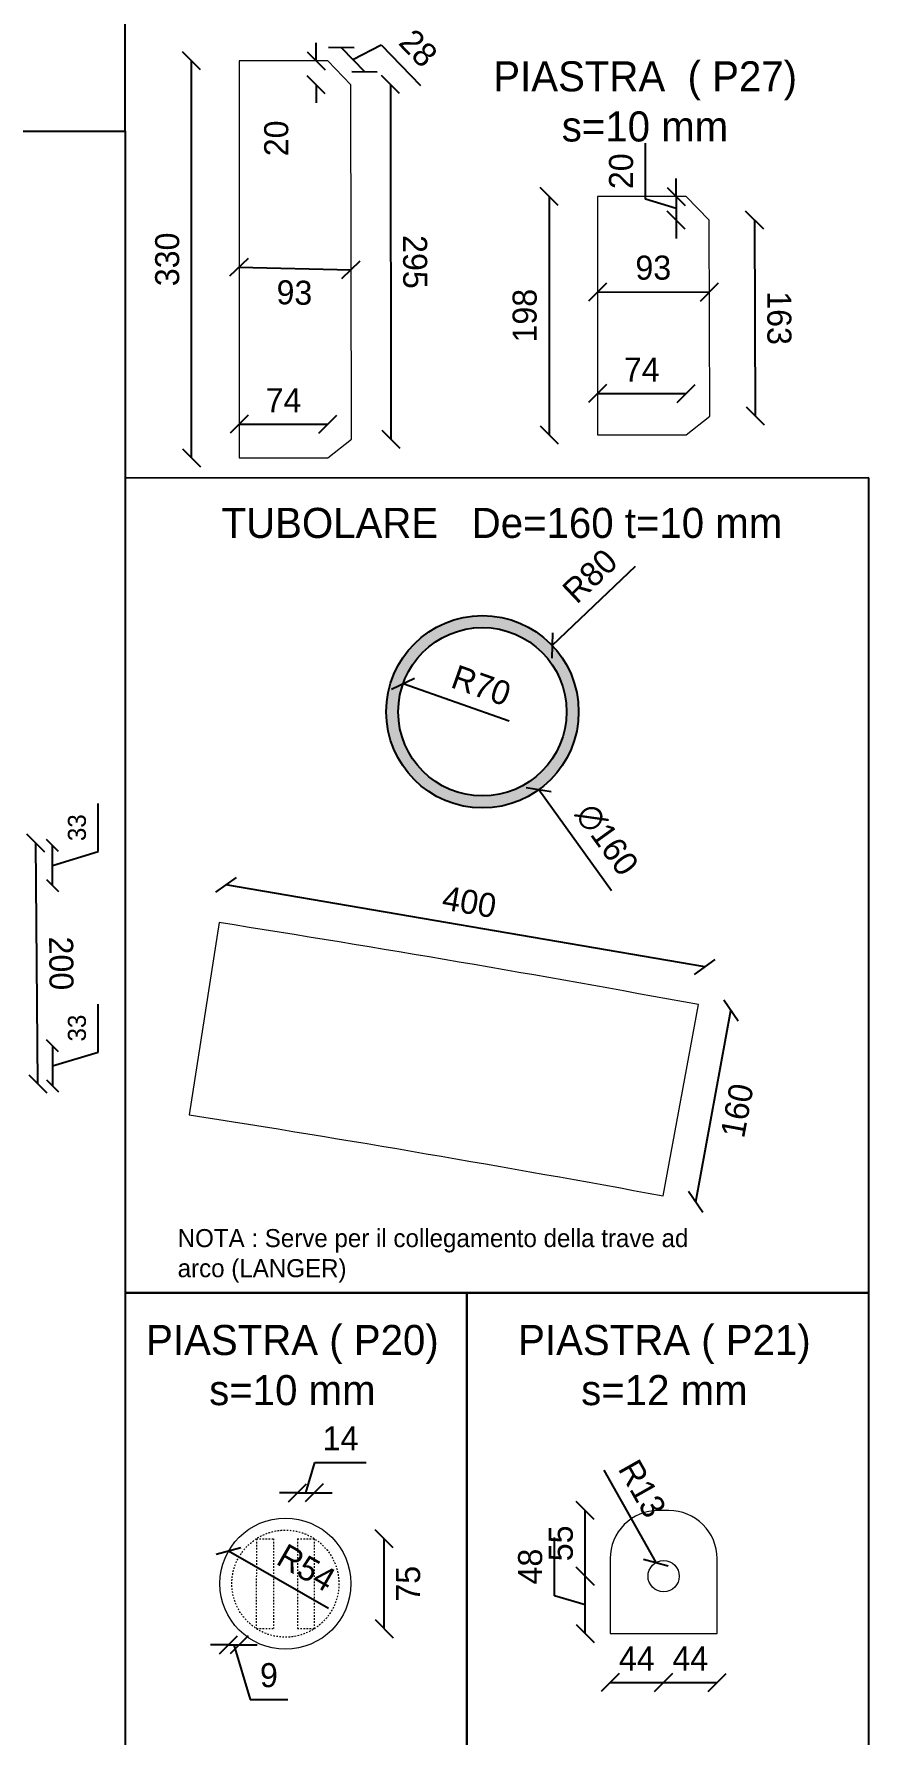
# Model space of a CAD drawing. Header units: millimetres. Extents: x -6949 to 549764, y -83146 to 127128.
# Drawn here: x 21774 to 22469, y -45628 to -44215 of the extents above; entities that cross this region are included whole.
import ezdxf

# ---------------------------------------------------------------- set-up
doc = ezdxf.new("R2010")
doc.units = ezdxf.units.MM
doc.linetypes.add('Tratto', pattern=[6.35, 3.175, -3.175])
for name, color, linetype, lineweight in [('piastra', 6, 'Continuous', 18), ('SEZIONI acciaio - Steel sections', 7, 'Continuous', 25), ('tratteggio', 253, 'Tratto', 15)]:
    doc.layers.add(name, color=color, linetype=linetype, lineweight=lineweight)
doc.layers.add('quote', color=7, linetype='Continuous', lineweight=5, true_color=0x383838)
doc.styles.get("Standard").update_dxf_attribs({"font": ''})
doc.styles.get('Standard').set_extended_font_data('Bahnschrift Light')
doc.dimstyles.new('Q 1_10', dxfattribs={"dimtxt": 15, "dimasz": 10, "dimexe": 0.18, "dimexo": 0.0625, "dimgap": 10, "dimtad": 2, "dimdec": 0, "dimzin": 0, "dimdsep": 46, "dimtxsty": 'Standard', "dimblk": 'OBLIQUE', "dimcen": 0, "dimse1": 1, "dimse2": 1, "dimadec": 0, "dimazin": 0, "dimtfac": 1, "dimtdec": 0, "dimtofl": 0, "dimtmove": 1, "dimatfit": 3, "dimfxl": 1, "dimtolj": 1, "dimtzin": 0, "dimarcsym": 1})
doc.dimstyles.new('Q 1_15', dxfattribs={"dimtxt": 20, "dimasz": 15, "dimexe": 0.18, "dimexo": 0.0625, "dimgap": 10, "dimtad": 2, "dimdec": 0, "dimzin": 0, "dimdsep": 46, "dimtxsty": 'Standard', "dimblk": 'OBLIQUE', "dimcen": 0, "dimse1": 1, "dimse2": 1, "dimadec": 0, "dimazin": 0, "dimtfac": 1, "dimtdec": 0, "dimtofl": 0, "dimtmove": 1, "dimatfit": 3, "dimfxl": 1, "dimtolj": 1, "dimtzin": 0, "dimarcsym": 1})

# ---------------------------------------------------------------- blocks, each defined once
blk = doc.blocks.new('_Oblique')
at = {"color": 0, "linetype": 'ByBlock', "lineweight": -2}
blk.add_line((-0.5, -0.5), (0.5, 0.5), dxfattribs=at)
blk = doc.blocks.new('*D703')
at = {"layer": 'Defpoints', "color": 0, "transparency": 16777216}
for p in [(21721, -44888.2), (21775.9, -44887.7), (21722.6, -45088.2)]:
    blk.add_point(p, dxfattribs=at)
at = {"layer": 'quote', "color": 0, "lineweight": -2, "transparency": 16777216}
blk.add_line((21777.6, -45087.7), (21775.9, -44887.7), dxfattribs=at)
at = {"layer": 'quote', "color": 0, "lineweight": -2, "transparency": 16777216, "xscale": 15, "yscale": 15, "zscale": 15}
for p, rotation in [((21775.9, -44887.7), 90.46427835478065), ((21777.6, -45087.7), 270.4642783547806)]:
    blk.add_blockref('_Oblique', p, dxfattribs=dict(at, rotation=rotation))
at = {"layer": 'quote', "color": 0, "transparency": 16777216, "insert": (21797, -44987.6), "char_height": 20, "attachment_point": 5, "rotation": 270.4643}
blk.add_mtext('\\A1;200', dxfattribs=at)
blk = doc.blocks.new('*D1119')
at = {"layer": 'Defpoints', "color": 0, "transparency": 16777216}
for p in [(21721.8, -44889.6), (21789.7, -44889.6), (21688.7, -44922.8)]:
    blk.add_point(p, dxfattribs=at)
at = {"layer": 'quote', "color": 0, "lineweight": -2, "transparency": 16777216}
for p, q in [((21827.9, -44894.7), (21827.9, -44854.8)), ((21789.7, -44922.8), (21789.7, -44889.6)), ((21789.7, -44906.2), (21827.9, -44894.7))]:
    blk.add_line(p, q, dxfattribs=at)
at = {"layer": 'quote', "color": 0, "lineweight": -2, "transparency": 16777216, "xscale": 10, "yscale": 10, "zscale": 10}
for p, rotation in [((21789.7, -44889.6), 90), ((21789.7, -44922.8), 270)]:
    blk.add_blockref('_Oblique', p, dxfattribs=dict(at, rotation=rotation))
at = {"layer": 'quote', "color": 0, "transparency": 16777216, "insert": (21810.2, -44874.8), "char_height": 15, "attachment_point": 5, "rotation": 90}
blk.add_mtext('\\A1;33', dxfattribs=at)
blk = doc.blocks.new('*D1120')
at = {"layer": 'Defpoints', "color": 0, "transparency": 16777216}
for p in [(21688.7, -45056.2), (21721.8, -45089.5), (21789.7, -45089.5)]:
    blk.add_point(p, dxfattribs=at)
at = {"layer": 'quote', "color": 0, "lineweight": -2, "transparency": 16777216}
for p, q in [((21827.9, -45061.4), (21827.9, -45021.4)), ((21789.7, -45056.2), (21789.7, -45089.5)), ((21789.7, -45072.9), (21827.9, -45061.4))]:
    blk.add_line(p, q, dxfattribs=at)
at = {"layer": 'quote', "color": 0, "lineweight": -2, "transparency": 16777216, "xscale": 10, "yscale": 10, "zscale": 10}
for p, rotation in [((21789.7, -45056.2), 90), ((21789.7, -45089.5), 270)]:
    blk.add_blockref('_Oblique', p, dxfattribs=dict(at, rotation=rotation))
at = {"layer": 'quote', "color": 0, "transparency": 16777216, "insert": (21810.2, -45041.4), "char_height": 15, "attachment_point": 5, "rotation": 90}
blk.add_mtext('\\A1;33', dxfattribs=at)
blk = doc.blocks.new('*D1952')
at = {"layer": 'Defpoints', "color": 0, "transparency": 16777216}
for p in [(21933.9, -44922.4), (21928.5, -44953.7), (22327, -45021.9)]:
    blk.add_point(p, dxfattribs=at)
at = {"layer": 'quote', "color": 0, "lineweight": -2, "transparency": 16777216}
blk.add_line((22332.3, -44990.6), (21933.9, -44922.4), dxfattribs=at)
at = {"layer": 'quote', "color": 0, "lineweight": -2, "transparency": 16777216, "xscale": 15, "yscale": 15, "zscale": 15}
for p, rotation in [((21933.9, -44922.4), 170.2883462532992), ((22332.3, -44990.6), 350.2883462532992)]:
    blk.add_blockref('_Oblique', p, dxfattribs=dict(at, rotation=rotation))
at = {"layer": 'quote', "color": 0, "transparency": 16777216, "insert": (22136.5, -44936.6), "char_height": 20, "attachment_point": 5, "rotation": 350.2883}
blk.add_mtext('\\A1;400', dxfattribs=at)
blk = doc.blocks.new('*D1953')
at = {"layer": 'Defpoints', "color": 0, "transparency": 16777216}
for p in [(22327, -45021.9), (22354.1, -45026.9), (22297.6, -45180.8)]:
    blk.add_point(p, dxfattribs=at)
at = {"layer": 'quote', "color": 0, "lineweight": -2, "transparency": 16777216}
blk.add_line((22324.8, -45185.8), (22354.1, -45026.9), dxfattribs=at)
at = {"layer": 'quote', "color": 0, "lineweight": -2, "transparency": 16777216, "xscale": 15, "yscale": 15, "zscale": 15}
for p, rotation in [((22354.1, -45026.9), 79.53637928486548), ((22324.8, -45185.8), 259.5363792848655)]:
    blk.add_blockref('_Oblique', p, dxfattribs=dict(at, rotation=rotation))
at = {"layer": 'quote', "color": 0, "transparency": 16777216, "insert": (22359.3, -45110), "char_height": 20, "attachment_point": 5, "rotation": 79.5364}
blk.add_mtext('\\A1;160', dxfattribs=at)
blk = doc.blocks.new('*D1954')
at = {"layer": 'Defpoints', "color": 0, "transparency": 16777216}
for p in [(22100.7, -44713.5), (22194.2, -44843.4)]:
    blk.add_point(p, dxfattribs=at)
at = {"layer": 'quote', "color": 0, "lineweight": -2, "transparency": 16777216}
blk.add_line((22254.6, -44927.3), (22194.2, -44843.4), dxfattribs=at)
at = {"layer": 'quote', "color": 0, "lineweight": -2, "transparency": 16777216, "xscale": 15, "yscale": 15, "zscale": 15, "rotation": 125.7578239047373}
blk.add_blockref('_Oblique', (22194.2, -44843.4), dxfattribs=at)
at = {"layer": 'quote', "color": 0, "transparency": 16777216, "insert": (22250.9, -44884.7), "char_height": 20, "attachment_point": 5, "rotation": 305.7578}
blk.add_mtext('\\A1;∅160', dxfattribs=at)
blk = doc.blocks.new('*D1955')
at = {"layer": 'Defpoints', "color": 0, "transparency": 16777216}
for p in [(22081.4, -44755.2), (22147.4, -44778.4)]:
    blk.add_point(p, dxfattribs=at)
at = {"layer": 'quote', "color": 0, "lineweight": -2, "transparency": 16777216}
blk.add_line((22169.6, -44786.3), (22081.4, -44755.2), dxfattribs=at)
at = {"layer": 'quote', "color": 0, "lineweight": -2, "transparency": 16777216, "xscale": 15, "yscale": 15, "zscale": 15, "rotation": 160.5793842666303}
blk.add_blockref('_Oblique', (22081.4, -44755.2), dxfattribs=at)
at = {"layer": 'quote', "color": 0, "transparency": 16777216, "insert": (22146.4, -44756.6), "char_height": 20, "attachment_point": 5, "rotation": 340.5794}
blk.add_mtext('\\A1;R70', dxfattribs=at)
blk = doc.blocks.new('*D1956')
at = {"layer": 'Defpoints', "color": 0, "transparency": 16777216}
for p in [(22205.4, -44723.3), (22147.4, -44778.4)]:
    blk.add_point(p, dxfattribs=at)
at = {"layer": 'quote', "color": 0, "lineweight": -2, "transparency": 16777216}
blk.add_line((22274.4, -44657.7), (22205.4, -44723.3), dxfattribs=at)
at = {"layer": 'quote', "color": 0, "lineweight": -2, "transparency": 16777216, "xscale": 15, "yscale": 15, "zscale": 15, "rotation": 223.5548072611472}
blk.add_blockref('_Oblique', (22205.4, -44723.3), dxfattribs=at)
at = {"layer": 'quote', "color": 0, "transparency": 16777216, "insert": (22236.8, -44665.5), "char_height": 20, "attachment_point": 5, "rotation": 43.5548}
blk.add_mtext('\\A1;R80', dxfattribs=at)
blk = doc.blocks.new('*D2036')
at = {"layer": 'Defpoints', "color": 0, "transparency": 16777216}
for p in [(21905.5, -44237.3), (21945, -44237.3), (21945, -44567.4)]:
    blk.add_point(p, dxfattribs=at)
at = {"layer": 'quote', "color": 0, "lineweight": -2, "transparency": 16777216}
blk.add_line((21905.5, -44567.4), (21905.5, -44237.3), dxfattribs=at)
at = {"layer": 'quote', "color": 0, "lineweight": -2, "transparency": 16777216, "xscale": 15, "yscale": 15, "zscale": 15}
for p, rotation in [((21905.5, -44237.3), 90), ((21905.5, -44567.4), 270)]:
    blk.add_blockref('_Oblique', p, dxfattribs=dict(at, rotation=rotation))
at = {"layer": 'quote', "color": 0, "transparency": 16777216, "insert": (21885.3, -44402.3), "char_height": 20, "attachment_point": 5, "rotation": 90}
blk.add_mtext('\\A1;330', dxfattribs=at)
blk = doc.blocks.new('*D2037')
at = {"layer": 'Defpoints', "color": 0, "transparency": 16777216}
for p in [(21945, -44402.3), (22038.2, -44404.4), (22038.1, -44410.9)]:
    blk.add_point(p, dxfattribs=at)
at = {"layer": 'quote', "color": 0, "lineweight": -2, "transparency": 16777216}
blk.add_line((21944.8, -44408.8), (22038.1, -44410.9), dxfattribs=at)
at = {"layer": 'quote', "color": 0, "lineweight": -2, "transparency": 16777216, "xscale": 15, "yscale": 15, "zscale": 15}
for p, rotation in [((21944.8, -44408.8), 178.7164038292304), ((22038.1, -44410.9), 358.7164038292303)]:
    blk.add_blockref('_Oblique', p, dxfattribs=dict(at, rotation=rotation))
at = {"layer": 'quote', "color": 0, "transparency": 16777216, "insert": (21991, -44430), "char_height": 20, "attachment_point": 5, "rotation": 358.7164}
blk.add_mtext('\\A1;93', dxfattribs=at)
blk = doc.blocks.new('*D2038')
at = {"layer": 'Defpoints', "color": 0, "transparency": 16777216}
for p in [(22336.2, -44429.4), (22243, -44449.1), (22336.3, -44448.9)]:
    blk.add_point(p, dxfattribs=at)
at = {"layer": 'quote', "color": 0, "lineweight": -2, "transparency": 16777216}
blk.add_line((22243, -44429.6), (22336.2, -44429.4), dxfattribs=at)
at = {"layer": 'quote', "color": 0, "lineweight": -2, "transparency": 16777216, "xscale": 15, "yscale": 15, "zscale": 15}
for p, rotation in [((22243, -44429.6), 180.1470853888387), ((22336.2, -44429.4), 0.1470853888387418)]:
    blk.add_blockref('_Oblique', p, dxfattribs=dict(at, rotation=rotation))
at = {"layer": 'quote', "color": 0, "transparency": 16777216, "insert": (22289.5, -44409.3), "char_height": 20, "attachment_point": 5, "rotation": 0.1471}
blk.add_mtext('\\A1;93', dxfattribs=at)
blk = doc.blocks.new('*D2039')
at = {"layer": 'Defpoints', "color": 0, "transparency": 16777216}
for p in [(22243, -44350), (22202.8, -44548.2), (22243, -44548.2)]:
    blk.add_point(p, dxfattribs=at)
at = {"layer": 'quote', "color": 0, "lineweight": -2, "transparency": 16777216}
blk.add_line((22202.8, -44350), (22202.8, -44548.2), dxfattribs=at)
at = {"layer": 'quote', "color": 0, "lineweight": -2, "transparency": 16777216, "xscale": 15, "yscale": 15, "zscale": 15}
for p, rotation in [((22202.8, -44350), 90), ((22202.8, -44548.2), 270)]:
    blk.add_blockref('_Oblique', p, dxfattribs=dict(at, rotation=rotation))
at = {"layer": 'quote', "color": 0, "transparency": 16777216, "insert": (22182.6, -44449.1), "char_height": 20, "attachment_point": 5, "rotation": 90}
blk.add_mtext('\\A1;198', dxfattribs=at)
blk = doc.blocks.new('*D2040')
at = {"layer": 'Defpoints', "color": 0, "transparency": 16777216}
for p in [(22018.8, -44237.3), (22049.3, -44246.1), (22038, -44257.1)]:
    blk.add_point(p, dxfattribs=at)
at = {"layer": 'quote', "color": 0, "lineweight": -2, "transparency": 16777216}
for p, q in [((22039.7, -44236.2), (22063.2, -44223.9)), ((22063.2, -44223.9), (22096, -44257.6)), ((22030.1, -44226.3), (22049.3, -44246.1))]:
    blk.add_line(p, q, dxfattribs=at)
at = {"layer": 'quote', "color": 0, "lineweight": -2, "transparency": 16777216, "xscale": 15, "yscale": 15, "zscale": 15}
for p, rotation in [((22030.1, -44226.3), 134.2302994388976), ((22049.3, -44246.1), 314.2302994388975)]:
    blk.add_blockref('_Oblique', p, dxfattribs=dict(at, rotation=rotation))
at = {"layer": 'quote', "color": 0, "transparency": 16777216, "insert": (22094.1, -44226.7), "char_height": 20, "attachment_point": 5, "rotation": 314.2303}
blk.add_mtext('\\A1;28', dxfattribs=at)
blk = doc.blocks.new('*D2041')
at = {"layer": 'Defpoints', "color": 0, "transparency": 16777216}
for p in [(22018.8, -44539.4), (21945, -44567.4), (22018.8, -44567.4)]:
    blk.add_point(p, dxfattribs=at)
at = {"layer": 'quote', "color": 0, "lineweight": -2, "transparency": 16777216}
blk.add_line((21945, -44539.4), (22018.8, -44539.4), dxfattribs=at)
at = {"layer": 'quote', "color": 0, "lineweight": -2, "transparency": 16777216, "xscale": 15, "yscale": 15, "zscale": 15, "rotation": 180}
blk.add_blockref('_Oblique', (21945, -44539.4), dxfattribs=at)
at = {"layer": 'quote', "color": 0, "lineweight": -2, "transparency": 16777216, "xscale": 15, "yscale": 15, "zscale": 15}
blk.add_blockref('_Oblique', (22018.8, -44539.4), dxfattribs=at)
at = {"layer": 'quote', "color": 0, "transparency": 16777216, "insert": (21981.9, -44519.4), "char_height": 20, "attachment_point": 5}
blk.add_mtext('\\A1;74', dxfattribs=at)
blk = doc.blocks.new('*D2042')
at = {"layer": 'Defpoints', "color": 0, "transparency": 16777216}
for p in [(22018.8, -44237.3), (22009, -44257.1), (22018.8, -44257.1)]:
    blk.add_point(p, dxfattribs=at)
at = {"layer": 'quote', "color": 0, "lineweight": -2, "transparency": 16777216}
for p, q in [((22009, -44237.3), (22009, -44222.3)), ((22009, -44257.1), (22009, -44272.1))]:
    blk.add_line(p, q, dxfattribs=at)
at = {"layer": 'quote', "color": 0, "lineweight": -2, "transparency": 16777216, "xscale": 15, "yscale": 15, "zscale": 15}
for p, rotation in [((22009, -44237.3), 270), ((22009, -44257.1), 90)]:
    blk.add_blockref('_Oblique', p, dxfattribs=dict(at, rotation=rotation))
at = {"layer": 'quote', "color": 0, "transparency": 16777216, "insert": (21976, -44301.7), "char_height": 20, "attachment_point": 5, "rotation": 90}
blk.add_mtext('\\A1;20', dxfattribs=at)
blk = doc.blocks.new('*D2043')
at = {"layer": 'Defpoints', "color": 0, "transparency": 16777216}
for p in [(22316.8, -44350), (22308.5, -44369.8), (22316.8, -44369.8)]:
    blk.add_point(p, dxfattribs=at)
at = {"layer": 'quote', "color": 0, "lineweight": -2, "transparency": 16777216}
for p, q in [((22283.1, -44352.3), (22283.1, -44305.8)), ((22308.5, -44350), (22308.5, -44335)), ((22308.5, -44350), (22308.5, -44369.8)), ((22308.5, -44359.9), (22283.1, -44352.3)), ((22308.5, -44369.8), (22308.5, -44384.8))]:
    blk.add_line(p, q, dxfattribs=at)
at = {"layer": 'quote', "color": 0, "lineweight": -2, "transparency": 16777216, "xscale": 15, "yscale": 15, "zscale": 15}
for p, rotation in [((22308.5, -44350), 270), ((22308.5, -44369.8), 90)]:
    blk.add_blockref('_Oblique', p, dxfattribs=dict(at, rotation=rotation))
at = {"layer": 'quote', "color": 0, "transparency": 16777216, "insert": (22262.8, -44329), "char_height": 20, "attachment_point": 5, "rotation": 90}
blk.add_mtext('\\A1;20', dxfattribs=at)
blk = doc.blocks.new('*D2044')
at = {"layer": 'Defpoints', "color": 0, "transparency": 16777216}
for p in [(22316.8, -44513.9), (22243, -44548.2), (22316.8, -44548.2)]:
    blk.add_point(p, dxfattribs=at)
at = {"layer": 'quote', "color": 0, "lineweight": -2, "transparency": 16777216}
blk.add_line((22243, -44513.9), (22316.8, -44513.9), dxfattribs=at)
at = {"layer": 'quote', "color": 0, "lineweight": -2, "transparency": 16777216, "xscale": 15, "yscale": 15, "zscale": 15, "rotation": 180}
blk.add_blockref('_Oblique', (22243, -44513.9), dxfattribs=at)
at = {"layer": 'quote', "color": 0, "lineweight": -2, "transparency": 16777216, "xscale": 15, "yscale": 15, "zscale": 15}
blk.add_blockref('_Oblique', (22316.8, -44513.9), dxfattribs=at)
at = {"layer": 'quote', "color": 0, "transparency": 16777216, "insert": (22279.9, -44493.9), "char_height": 20, "attachment_point": 5}
blk.add_mtext('\\A1;74', dxfattribs=at)
blk = doc.blocks.new('*D2045')
at = {"layer": 'Defpoints', "color": 0, "transparency": 16777216}
for p in [(22336.1, -44369.8), (22336.5, -44532.6), (22374.2, -44532.5)]:
    blk.add_point(p, dxfattribs=at)
at = {"layer": 'quote', "color": 0, "lineweight": -2, "transparency": 16777216}
blk.add_line((22373.8, -44369.7), (22374.2, -44532.5), dxfattribs=at)
at = {"layer": 'quote', "color": 0, "lineweight": -2, "transparency": 16777216, "xscale": 15, "yscale": 15, "zscale": 15}
for p, rotation in [((22373.8, -44369.7), 90.14708538884076), ((22374.2, -44532.5), 270.1470853888408)]:
    blk.add_blockref('_Oblique', p, dxfattribs=dict(at, rotation=rotation))
at = {"layer": 'quote', "color": 0, "transparency": 16777216, "insert": (22394.2, -44451.1), "char_height": 20, "attachment_point": 5, "rotation": 270.1471}
blk.add_mtext('\\A1;163', dxfattribs=at)
blk = doc.blocks.new('*D2046')
at = {"layer": 'Defpoints', "color": 0, "transparency": 16777216}
for p in [(22038, -44257.1), (22038.4, -44551.8), (22071.3, -44551.7)]:
    blk.add_point(p, dxfattribs=at)
at = {"layer": 'quote', "color": 0, "lineweight": -2, "transparency": 16777216}
blk.add_line((22070.9, -44257), (22071.3, -44551.7), dxfattribs=at)
at = {"layer": 'quote', "color": 0, "lineweight": -2, "transparency": 16777216, "xscale": 15, "yscale": 15, "zscale": 15}
for p, rotation in [((22070.9, -44257), 90.08124863920236), ((22071.3, -44551.7), 270.0812486392024)]:
    blk.add_blockref('_Oblique', p, dxfattribs=dict(at, rotation=rotation))
at = {"layer": 'quote', "color": 0, "transparency": 16777216, "insert": (22091.3, -44404.4), "char_height": 20, "attachment_point": 5, "rotation": 270.0812}
blk.add_mtext('\\A1;295', dxfattribs=at)
blk = doc.blocks.new('*D2062')
at = {"layer": 'Defpoints', "color": 0, "transparency": 16777216}
for p in [(22298.1, -45497.1), (22253.6, -45544.7), (22298.1, -45585.5)]:
    blk.add_point(p, dxfattribs=at)
at = {"layer": 'quote', "color": 0, "lineweight": -2, "transparency": 16777216}
blk.add_line((22253.6, -45585.5), (22298.1, -45585.5), dxfattribs=at)
at = {"layer": 'quote', "color": 0, "lineweight": -2, "transparency": 16777216, "xscale": 15, "yscale": 15, "zscale": 15, "rotation": 180}
blk.add_blockref('_Oblique', (22253.6, -45585.5), dxfattribs=at)
at = {"layer": 'quote', "color": 0, "lineweight": -2, "transparency": 16777216, "xscale": 15, "yscale": 15, "zscale": 15}
blk.add_blockref('_Oblique', (22298.1, -45585.5), dxfattribs=at)
at = {"layer": 'quote', "color": 0, "transparency": 16777216, "insert": (22275.8, -45565.5), "char_height": 20, "attachment_point": 5}
blk.add_mtext('\\A1;44', dxfattribs=at)
blk = doc.blocks.new('*D2063')
at = {"layer": 'Defpoints', "color": 0, "transparency": 16777216}
for p in [(22298.1, -45497.1), (22342.5, -45497.1), (22342.5, -45585.5)]:
    blk.add_point(p, dxfattribs=at)
at = {"layer": 'quote', "color": 0, "lineweight": -2, "transparency": 16777216}
blk.add_line((22298.1, -45585.5), (22342.5, -45585.5), dxfattribs=at)
at = {"layer": 'quote', "color": 0, "lineweight": -2, "transparency": 16777216, "xscale": 15, "yscale": 15, "zscale": 15, "rotation": 180}
blk.add_blockref('_Oblique', (22298.1, -45585.5), dxfattribs=at)
at = {"layer": 'quote', "color": 0, "lineweight": -2, "transparency": 16777216, "xscale": 15, "yscale": 15, "zscale": 15}
blk.add_blockref('_Oblique', (22342.5, -45585.5), dxfattribs=at)
at = {"layer": 'quote', "color": 0, "transparency": 16777216, "insert": (22320.3, -45565.5), "char_height": 20, "attachment_point": 5}
blk.add_mtext('\\A1;44', dxfattribs=at)
blk = doc.blocks.new('*D2064')
at = {"layer": 'Defpoints', "color": 0, "transparency": 16777216}
for p in [(22232.8, -45497.1), (22298.1, -45497.1), (22298.1, -45544.7)]:
    blk.add_point(p, dxfattribs=at)
at = {"layer": 'quote', "color": 0, "lineweight": -2, "transparency": 16777216}
for p, q in [((22207.4, -45513.3), (22207.4, -45465)), ((22232.8, -45544.7), (22232.8, -45497.1)), ((22232.8, -45520.9), (22207.4, -45513.3))]:
    blk.add_line(p, q, dxfattribs=at)
at = {"layer": 'quote', "color": 0, "lineweight": -2, "transparency": 16777216, "xscale": 15, "yscale": 15, "zscale": 15}
for p, rotation in [((22232.8, -45497.1), 90), ((22232.8, -45544.7), 270)]:
    blk.add_blockref('_Oblique', p, dxfattribs=dict(at, rotation=rotation))
at = {"layer": 'quote', "color": 0, "transparency": 16777216, "insert": (22187.2, -45489.1), "char_height": 20, "attachment_point": 5, "rotation": 90}
blk.add_mtext('\\A1;48', dxfattribs=at)
blk = doc.blocks.new('*D2065')
at = {"layer": 'Defpoints', "color": 0, "transparency": 16777216}
for p in [(22232.8, -45442.5), (22298.1, -45442.5), (22298.1, -45497.1)]:
    blk.add_point(p, dxfattribs=at)
at = {"layer": 'quote', "color": 0, "lineweight": -2, "transparency": 16777216}
blk.add_line((22232.8, -45497.1), (22232.8, -45442.5), dxfattribs=at)
at = {"layer": 'quote', "color": 0, "lineweight": -2, "transparency": 16777216, "xscale": 15, "yscale": 15, "zscale": 15}
for p, rotation in [((22232.8, -45442.5), 90), ((22232.8, -45497.1), 270)]:
    blk.add_blockref('_Oblique', p, dxfattribs=dict(at, rotation=rotation))
at = {"layer": 'quote', "color": 0, "transparency": 16777216, "insert": (22212.7, -45469.8), "char_height": 20, "attachment_point": 5, "rotation": 90}
blk.add_mtext('\\A1;55', dxfattribs=at)
blk = doc.blocks.new('*D2066')
at = {"layer": 'Defpoints', "color": 0, "transparency": 16777216}
for p in [(22291.7, -45485.7), (22298.1, -45497.1)]:
    blk.add_point(p, dxfattribs=at)
at = {"layer": 'quote', "color": 0, "lineweight": -2, "transparency": 16777216}
blk.add_line((22248.4, -45408.9), (22291.7, -45485.7), dxfattribs=at)
at = {"layer": 'quote', "color": 0, "lineweight": -2, "transparency": 16777216, "xscale": 15, "yscale": 15, "zscale": 15, "rotation": 299.3853694445486}
blk.add_blockref('_Oblique', (22291.7, -45485.7), dxfattribs=at)
at = {"layer": 'quote', "color": 0, "transparency": 16777216, "insert": (22280.3, -45424.3), "char_height": 20, "attachment_point": 5, "rotation": 299.3854}
blk.add_mtext('\\A1;R13', dxfattribs=at)
blk = doc.blocks.new('*D2067')
at = {"layer": 'Defpoints', "color": 0, "transparency": 16777216}
for p in [(21936.3, -45476.2), (21983.5, -45503.3)]:
    blk.add_point(p, dxfattribs=at)
at = {"layer": 'quote', "color": 0, "lineweight": -2, "transparency": 16777216}
blk.add_line((22019.4, -45524), (21936.3, -45476.2), dxfattribs=at)
at = {"layer": 'quote', "color": 0, "lineweight": -2, "transparency": 16777216, "xscale": 15, "yscale": 15, "zscale": 15, "rotation": 150.0981689209886}
blk.add_blockref('_Oblique', (21936.3, -45476.2), dxfattribs=at)
at = {"layer": 'quote', "color": 0, "transparency": 16777216, "insert": (22000.9, -45490.1), "char_height": 20, "attachment_point": 5, "rotation": 330.0982}
blk.add_mtext('\\A1;R54', dxfattribs=at)
blk = doc.blocks.new('*D2068')
at = {"layer": 'Defpoints', "color": 0, "transparency": 16777216}
for p in [(22007.5, -45466), (22065.6, -45466), (22007.5, -45540.7)]:
    blk.add_point(p, dxfattribs=at)
at = {"layer": 'quote', "color": 0, "lineweight": -2, "transparency": 16777216}
blk.add_line((22065.6, -45540.7), (22065.6, -45466), dxfattribs=at)
at = {"layer": 'quote', "color": 0, "lineweight": -2, "transparency": 16777216, "xscale": 15, "yscale": 15, "zscale": 15}
for p, rotation in [((22065.6, -45466), 90), ((22065.6, -45540.7), 270)]:
    blk.add_blockref('_Oblique', p, dxfattribs=dict(at, rotation=rotation))
at = {"layer": 'quote', "color": 0, "transparency": 16777216, "insert": (22085.7, -45503.4), "char_height": 20, "attachment_point": 5, "rotation": 90}
blk.add_mtext('\\A1;75', dxfattribs=at)
blk = doc.blocks.new('*D2069')
at = {"layer": 'Defpoints', "color": 0, "transparency": 16777216}
for p in [(22007.5, -45427.7), (21993.5, -45466), (22007.5, -45466)]:
    blk.add_point(p, dxfattribs=at)
at = {"layer": 'quote', "color": 0, "lineweight": -2, "transparency": 16777216}
for p, q in [((22000.5, -45427.7), (22008, -45402.5)), ((22008, -45402.5), (22050.8, -45402.5)), ((21993.5, -45427.7), (21978.5, -45427.7)), ((21993.5, -45427.7), (22007.5, -45427.7)), ((22007.5, -45427.7), (22022.5, -45427.7))]:
    blk.add_line(p, q, dxfattribs=at)
at = {"layer": 'quote', "color": 0, "lineweight": -2, "transparency": 16777216, "xscale": 15, "yscale": 15, "zscale": 15}
blk.add_blockref('_Oblique', (21993.5, -45427.7), dxfattribs=at)
at = {"layer": 'quote', "color": 0, "lineweight": -2, "transparency": 16777216, "xscale": 15, "yscale": 15, "zscale": 15, "rotation": 180}
blk.add_blockref('_Oblique', (22007.5, -45427.7), dxfattribs=at)
at = {"layer": 'quote', "color": 0, "transparency": 16777216, "insert": (22029.4, -45382.5), "char_height": 20, "attachment_point": 5}
blk.add_mtext('\\A1;14', dxfattribs=at)
blk = doc.blocks.new('*D2070')
at = {"layer": 'Defpoints', "color": 0, "transparency": 16777216}
for p in [(21936.3, -45476.2), (21945, -45481.2), (21945, -45554.1)]:
    blk.add_point(p, dxfattribs=at)
at = {"layer": 'quote', "color": 0, "lineweight": -2, "transparency": 16777216}
for p, q in [((21936.3, -45554.1), (21921.3, -45554.1)), ((21936.3, -45554.1), (21945, -45554.1)), ((21940.6, -45554.1), (21954.3, -45599.6)), ((21945, -45554.1), (21960, -45554.1)), ((21954.3, -45599.6), (21985.4, -45599.6))]:
    blk.add_line(p, q, dxfattribs=at)
at = {"layer": 'quote', "color": 0, "lineweight": -2, "transparency": 16777216, "xscale": 15, "yscale": 15, "zscale": 15}
blk.add_blockref('_Oblique', (21936.3, -45554.1), dxfattribs=at)
at = {"layer": 'quote', "color": 0, "lineweight": -2, "transparency": 16777216, "xscale": 15, "yscale": 15, "zscale": 15, "rotation": 180}
blk.add_blockref('_Oblique', (21945, -45554.1), dxfattribs=at)
at = {"layer": 'quote', "color": 0, "transparency": 16777216, "insert": (21969.8, -45579.5), "char_height": 20, "attachment_point": 5}
blk.add_mtext('\\A1;9', dxfattribs=at)

msp = doc.modelspace()

# ---------------------------------------------------------------- hatches: boundary and pattern name
at = {"true_color": 0xc7c8ca}
h = msp.add_hatch(color=9, dxfattribs=at)
h.dxf.hatch_style = 1
h.paths.add_polyline_path([(22067.4, -44778.4, 1), (22227.4, -44778.4, 1)])
h.paths.add_polyline_path([(22217.4, -44778.4, -1), (22077.4, -44778.4, -1)], flags=16)
h.paths.add_polyline_path([(22111.9, -44766.4), (22166.7, -44785.8), (22181.3, -44744.4), (22126.5, -44725.1)], flags=8)

# ---------------------------------------------------------------- linework, layer by layer
for points in [[(21850.2, -43088.6), (20436, -43088.8), (20436, -44295.6), (21850.2, -44295.7)], [(20491.4, -44295.6), (21850.2, -44295.7), (21850.3, -45638.6), (20491.4, -45638.7)], [(22468.9, -44584), (21850.1, -44584.1), (21850.1, -45261.5), (22468.9, -45261.6)], [(22134.3, -45261.4), (21850.3, -45261.5), (21850.2, -45638.5), (22134.3, -45638.6)], [(22468.9, -45261.4), (22134.4, -45261.5), (22134.4, -45638.6), (22468.9, -45638.6)]]:
    msp.add_lwpolyline(points, close=True)
at = {"layer": 'piastra'}
for p, q in [((22018.8, -44237.3), (21945, -44237.3)), ((21945, -44237.3), (21945, -44567.4)), ((22018.8, -44567.4), (22038.4, -44551.8)), ((21945, -44567.4), (22018.8, -44567.4))]:
    msp.add_line(p, q, dxfattribs=at)
for points in [[(22018.8, -44237.3), (22038, -44257.1)], [(22038.4, -44551.8), (22038, -44257.1)], [(22316.8, -44350), (22243, -44350), (22243, -44548.2), (22316.8, -44548.2)], [(22316.8, -44350), (22336.1, -44369.8)], [(22336.5, -44532.6), (22336.1, -44369.8)], [(22316.8, -44548.2), (22336.5, -44532.6)]]:
    msp.add_lwpolyline(points, dxfattribs=at)
for points in [[(22327, -45021.9, 0.006662), (21928.5, -44953.7), (21903.4, -45113.4, -0.006461), (22297.6, -45180.8)], [(22253.6, -45544.7), (22342.5, -45544.7), (22342.5, -45482.5, 0.414214), (22302.5, -45442.5), (22293.6, -45442.5, 0.414214), (22253.6, -45482.5)]]:
    msp.add_lwpolyline(points, format="xyb", close=True, dxfattribs=at)
for centre, radius in [((21983.5, -45503.3), 54.5), ((22298.1, -45497.1), 13)]:
    msp.add_circle(centre, radius, dxfattribs=at)
at = {"layer": 'SEZIONI acciaio - Steel sections'}
for radius in [80, 70]:
    msp.add_circle((22147.4, -44778.4), radius, dxfattribs=at)
at = {"layer": 'tratteggio', "color": 30, "ltscale": 0.4}
for points in [[(21959.5, -45466), (21959.1, -45540.7)], [(21959.4, -45466), (21973.5, -45466)], [(21973.5, -45466), (21973.5, -45540.7)], [(21993.5, -45466), (21993.5, -45540.7)], [(21993.5, -45466), (22007.5, -45466)], [(22007.5, -45466), (22007.5, -45540.7)], [(21959.5, -45540.7), (21973.5, -45540.7)], [(21993.5, -45540.7), (22007.5, -45540.7)]]:
    msp.add_lwpolyline(points, dxfattribs=at)
msp.add_circle((21983.5, -45503.3), 44.5, dxfattribs=at)

# ---------------------------------------------------------------- texts
at = {"attachment_point": 1}
for s, width, insert, char_height in [('{\\fBahnschrift Light|b0|i0|c0|p34;PIASTRA  ( P27)  \\P\\pxqc;s=10 mm }', 252.334, (22156.4, -44237.6), 25), ('{\\fBahnschrift Light|b0|i0|c0|p34;TUBOLARE   De=160 t=10 mm}', 450.67, (21930.4, -44608.9), 25), ('{\\fBahnschrift Light|b0|i0|c0|p34;NOTA : Serve per il collegamento della trave ad arco (LANGER)}', 450.67, (21893.9, -45208.5), 15), ('\\pxqc;{\\fBahnschrift Light|b0|i0|c0|p34;PIASTRA ( P20) \\Ps=10 mm}', 450.67, (21764, -45288.2), 25), ('\\pxqc;{\\fBahnschrift Light|b0|i0|c0|p34;PIASTRA ( P21) \\Ps=12 mm}', 450.67, (22073.4, -45288.2), 25)]:
    msp.add_mtext_dynamic_manual_height_columns(s, width=width, gutter_width=1, heights=[0], dxfattribs=dict(at, insert=insert, char_height=char_height))

# ---------------------------------------------------------------- dimensions: what is measured, and where the dimension line sits
at = {"layer": 'quote'}
for p1, p2, distance, picture, middle in [((22018.8, -44237.3), (22038, -44257.1), 15.8, '*D2040', (22084.6, -44217)), ((21945, -44567.4), (21945, -44237.3), 39.4, '*D2036', (21885.3, -44402.3)), ((22038, -44257.1), (22038.4, -44551.8), 32.9, '*D2046', (22091.3, -44404.4)), ((22316.8, -44350), (22316.8, -44369.8), -8.3, '*D2043', (22262.8, -44342.3)), ((22243, -44350), (22243, -44548.2), -40.2, '*D2039', (22182.6, -44449.1)), ((22336.1, -44369.8), (22336.5, -44532.6), 37.8, '*D2045', (22394.2, -44451.1)), ((21945, -44402.3), (22038.2, -44404.4), -6.5, '*D2037', (21991, -44430)), ((22243, -44449.1), (22336.3, -44448.9), 19.5, '*D2038', (22289.5, -44409.3)), ((22243, -44548.2), (22316.8, -44548.2), 34.3, '*D2044', (22279.9, -44493.9)), ((21945, -44567.4), (22018.8, -44567.4), 28, '*D2041', (21981.9, -44519.4)), ((21722.6, -45088.2), (21721, -44888.2), -54.9, '*D703', (21797, -44987.6))]:
    dim = msp.add_aligned_dim(p1=p1, p2=p2, distance=distance, dimstyle='Q 1_15', dxfattribs=at)
    dim.commit()
    dim.dimension.update_dxf_attribs({"geometry": picture, "text_midpoint": middle})
dim = msp.add_linear_dim(base=(22009, -44257.1), p1=(22018.8, -44237.3), p2=(22018.8, -44257.1), angle=270, dimstyle='Q 1_15', dxfattribs=at)
dim.commit()
dim.dimension.update_dxf_attribs({"geometry": '*D2042', "text_midpoint": (21996.2, -44301.7), "dimtype": 161})
for center, mpoint, picture, middle in [((22147.4, -44778.4), (22205.4, -44723.3), '*D1956', (22236.8, -44665.5)), ((22298.1, -45497.1), (22291.7, -45485.7), '*D2066', (22280.3, -45424.3))]:
    dim = msp.add_radius_dim(center=center, mpoint=mpoint, dimstyle='Q 1_15', dxfattribs=at)
    dim.commit()
    dim.dimension.update_dxf_attribs({"geometry": picture, "text_midpoint": middle})
dim = msp.add_diameter_dim_2p(p1=(22100.7, -44713.5), p2=(22194.2, -44843.4), dimstyle='Q 1_15', dxfattribs=at)
dim.commit()
dim.dimension.update_dxf_attribs({"geometry": '*D1954', "text_midpoint": (22250.9, -44884.7)})
for center, mpoint, picture, middle in [((22147.4, -44778.4), (22081.4, -44755.2), '*D1955', (22139.7, -44775.7)), ((21983.5, -45503.3), (21936.3, -45476.2), '*D2067', (21990.8, -45507.6))]:
    dim = msp.add_radius_dim(center=center, mpoint=mpoint, dimstyle='Q 1_15', dxfattribs=at)
    dim.commit()
    dim.dimension.update_dxf_attribs({"geometry": picture, "text_midpoint": middle, "dimtype": 164})
for base, p1, p2, angle, dimstyle, picture, middle in [((21789.7, -44889.6), (21688.7, -44922.8), (21721.8, -44889.6), 90, 'Q 1_10', '*D1119', (21810.2, -44884.7)), ((21789.7, -45089.5), (21688.7, -45056.2), (21721.8, -45089.5), 270, 'Q 1_10', '*D1120', (21810.2, -45051.4)), ((22232.8, -45442.5), (22298.1, -45497.1), (22298.1, -45442.5), 90, 'Q 1_15', '*D2065', (22212.7, -45469.8)), ((22065.6, -45466), (22007.5, -45540.7), (22007.5, -45466), 90, 'Q 1_15', '*D2068', (22085.7, -45503.4)), ((22232.8, -45497.1), (22298.1, -45544.7), (22298.1, -45497.1), 90, 'Q 1_15', '*D2064', (22187.2, -45503.3))]:
    dim = msp.add_linear_dim(base=base, p1=p1, p2=p2, angle=angle, dimstyle=dimstyle, dxfattribs=at)
    dim.commit()
    dim.dimension.update_dxf_attribs({"geometry": picture, "text_midpoint": middle})
for p1, p2, distance, text, picture, middle in [((22327, -45021.9), (21928.5, -44953.7), -31.7, '400', '*D1952', (22136.5, -44936.6)), ((22297.6, -45180.8), (22327, -45021.9), -27.6, '160', '*D1953', (22359.3, -45110))]:
    dim = msp.add_aligned_dim(p1=p1, p2=p2, distance=distance, text=text, dimstyle='Q 1_15', dxfattribs=at)
    dim.commit()
    dim.dimension.update_dxf_attribs({"geometry": picture, "text_midpoint": middle})
for base, p1, p2, picture, middle in [((22007.5, -45427.7), (21993.5, -45466), (22007.5, -45466), '*D2069', (22018, -45382.5)), ((21945, -45554.1), (21936.3, -45476.2), (21945, -45481.2), '*D2070', (21964.3, -45579.5))]:
    dim = msp.add_linear_dim(base=base, p1=p1, p2=p2, dimstyle='Q 1_15', dxfattribs=at)
    dim.commit()
    dim.dimension.update_dxf_attribs({"geometry": picture, "text_midpoint": middle})
for base, p1, p2, picture, middle in [((22298.0508, -45585.5137), (22253.6008, -45544.6797), (22298.0508, -45497.056), '*D2062', (22275.8258, -45585.5137)), ((22342.5, -45585.5), (22298.1, -45497.1), (22342.5, -45497.1), '*D2063', (22320.3, -45585.5))]:
    dim = msp.add_linear_dim(base=base, p1=p1, p2=p2, dimstyle='Q 1_15', dxfattribs=at)
    dim.commit()
    dim.dimension.update_dxf_attribs({"geometry": picture, "text_midpoint": middle, "dimtype": 160})

doc.saveas('drawing.dxf')
